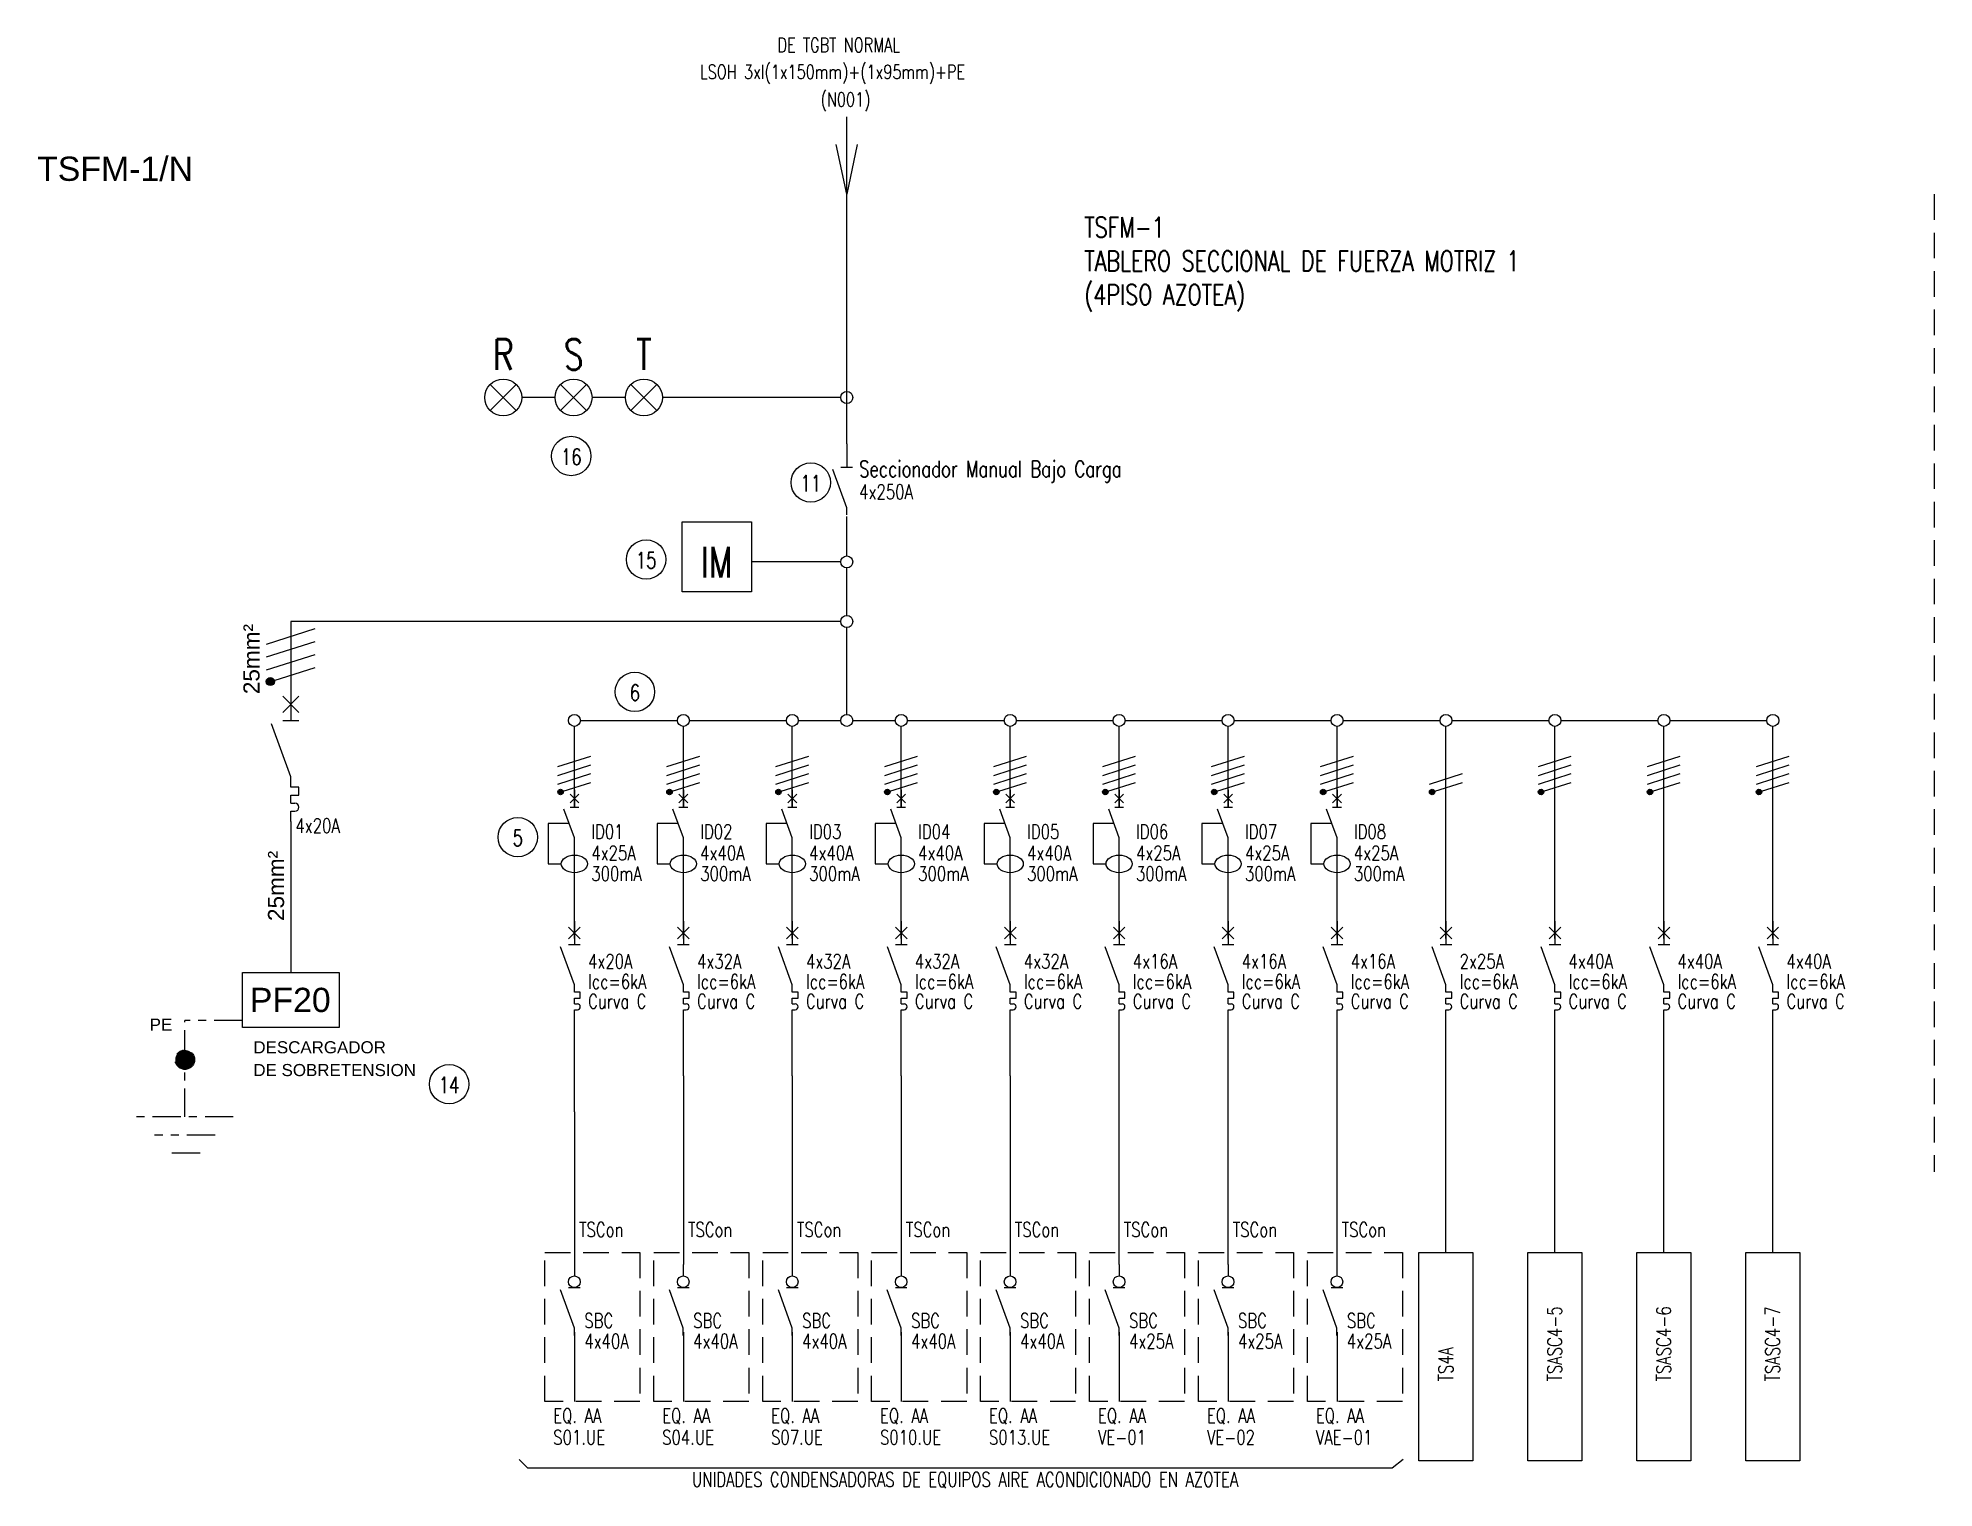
# Model space of a CAD drawing. Extents: x 3578.3 to 3601.8, y 1631.2 to 1649.2.
import ezdxf
from ezdxf.enums import TextEntityAlignment as Align

# ---------------------------------------------------------------- set-up
doc = ezdxf.new("R2010")
doc.units = 0
doc.linetypes.add('OCJ-ESQ UNI-CORREGIDOS IDO.br$0$DASHED', pattern=[19.05, 12.7, -6.35])
doc.linetypes.add('OCJ-ESQ UNI-CORREGIDOS IDO.br$0$EJE_5', pattern=[7.1, 5, -1, 0.1, -1])
for name, color, linetype in [('OCJ-ESQ UNI-CORREGIDOS IDO.br$0$00-IE', 1, 'Continuous'), ('OCJ-ESQ UNI-CORREGIDOS IDO.br$0$00-IE-CABLES', 10, 'Continuous'), ('OCJ-ESQ UNI-CORREGIDOS IDO.br$0$01-ELE-APARATOS', 170, 'Continuous'), ('OCJ-ESQ UNI-CORREGIDOS IDO.br$0$CABLES', 10, 'Continuous'), ('OCJ-ESQ UNI-CORREGIDOS IDO.br$0$ELECTRIC', 4, 'Continuous'), ('OCJ-ESQ UNI-CORREGIDOS IDO.br$0$PAT', 80, 'Continuous'), ('OCJ-ESQ UNI-CORREGIDOS IDO.br$0$TEXTO', 7, 'Continuous'), ('OCJ-ESQ UNI-CORREGIDOS IDO.br$0$Textos', 4, 'Continuous')]:
    doc.layers.add(name, color=color, linetype=linetype)
doc.styles.add('OCJ-ESQ UNI-CORREGIDOS IDO.br$0$ARIAL', font='Arial.ttf', dxfattribs={"height": 0.2})
doc.styles.add('OCJ-ESQ UNI-CORREGIDOS IDO.br$0$COTAS', font='SANSS___.TTF', dxfattribs={"width": 0.7})
doc.styles.add('OCJ-ESQ UNI-CORREGIDOS IDO.br$0$Electricidad', font='ROMANS.SHX', dxfattribs={"width": 0.75, "height": 0.175})

# ---------------------------------------------------------------- blocks, each defined once
blk = doc.blocks.new('OCJ-ESQ UNI-CORREGIDOS IDO.br$0$Unif-Interruptor-Term')
for p, q in [((0, -1.013), (0.045, -1.013)), ((0, -1.103), (0.045, -1.103))]:
    blk.add_line(p, q)
for points in [[(-0.09, 0.177), (0.09, -0.003)], [(-0.09, -0.003), (0.09, 0.177)], [(0, 0.267), (0, -0.093)], [(0, -0.72), (-0.215, -0.128)], [(-0.09, -0.093), (0.09, -0.093)], [(0, -0.833), (0, -0.72)], [(0, -0.923), (0.09, -0.923), (0.09, -0.833), (0, -0.833)], [(0, -1.013), (0, -0.923)], [(0, -1.215), (0, -1.103)]]:
    blk.add_lwpolyline(points)
blk.add_arc((0.045, -1.058), 0.045, 270, 90)
blk = doc.blocks.new('OCJ-ESQ UNI-CORREGIDOS IDO.br$0$Unif-Interruptor-Dif')
for points in [[(-0.068, 0.11), (0.068, -0.025)], [(-0.068, -0.025), (0.068, 0.11)], [(0, 0.177), (0, -0.093)], [(0, -0.565), (-0.162, -0.121)], [(-0.068, -0.093), (0.068, -0.093)], [(-0.081, -0.343), (-0.405, -0.343), (-0.405, -0.97), (-0.202, -0.97)], [(0, -1.308), (0, -0.565)]]:
    blk.add_lwpolyline(points)
blk.add_ellipse((0, -0.97), major_axis=(0.203, 0), ratio=0.670814)
blk = doc.blocks.new('OCJ-ESQ UNI-CORREGIDOS IDO.br$0$ITM')
at = {"layer": 'OCJ-ESQ UNI-CORREGIDOS IDO.br$0$01-ELE-APARATOS'}
for p, q in [((0, 0.225), (0.05, 0.225)), ((0, 0.125), (0.05, 0.125))]:
    blk.add_line(p, q, dxfattribs=at)
for points in [[(0, 1.65), (0, 1.25)], [(-0.1, 1.55), (0.1, 1.35)], [(-0.1, 1.35), (0.1, 1.55)], [(0, 0.55), (-0.239, 1.208)], [(-0.1, 1.25), (0.1, 1.25)], [(0, 0.425), (0, 0.55)], [(0, 0.325), (0.1, 0.325), (0.1, 0.425), (0, 0.425)], [(0, 0.225), (0, 0.325)], [(0, 0), (0, 0.125)]]:
    blk.add_lwpolyline(points, dxfattribs=at)
blk.add_arc((0.05, 0.175), 0.05, 270, 90, dxfattribs=at)
blk = doc.blocks.new('OCJ-ESQ UNI-CORREGIDOS IDO.br$0$SBC')
at = {"layer": 'OCJ-ESQ UNI-CORREGIDOS IDO.br$0$01-ELE-APARATOS'}
for points in [[(3994.316, 1556.345), (3994.316, 1556.201)], [(3994.316, 1555.554), (3994.144, 1556.028)], [(3994.244, 1556.057), (3994.388, 1556.057)], [(3994.316, 1555.464), (3994.316, 1555.554)]]:
    blk.add_lwpolyline(points, dxfattribs=at)
blk.add_circle((3994.316, 1556.129), 0.072, dxfattribs=at)
blk = doc.blocks.new('OCJ-ESQ UNI-CORREGIDOS IDO.br$0$A$C7AFF483F')
for points in [[(0, 0.88), (0, 0.592)], [(0, 0.09), (-0.172, 0.564)], [(-0.072, 0.592), (0.072, 0.592)], [(0, 0), (0, 0.09)]]:
    blk.add_lwpolyline(points)

msp = doc.modelspace()

# ---------------------------------------------------------------- hatches: boundary and pattern name
at = {"layer": 'OCJ-ESQ UNI-CORREGIDOS IDO.br$0$00-IE-CABLES'}
for points in [[(3584.778, 1639.836, 1), (3584.833, 1639.876, 1)], [(3586.128, 1639.836, 1), (3586.183, 1639.876, 1)], [(3587.478, 1639.836, 1), (3587.533, 1639.876, 1)], [(3588.828, 1639.836, 1), (3588.883, 1639.876, 1)], [(3590.178, 1639.836, 1), (3590.233, 1639.876, 1)], [(3591.528, 1639.836, 1), (3591.583, 1639.876, 1)], [(3592.878, 1639.836, 1), (3592.933, 1639.876, 1)], [(3594.228, 1639.836, 1), (3594.283, 1639.876, 1)], [(3595.578, 1639.836, 1), (3595.633, 1639.876, 1)], [(3596.928, 1639.836, 1), (3596.983, 1639.876, 1)], [(3598.278, 1639.836, 1), (3598.333, 1639.876, 1)], [(3599.628, 1639.836, 1), (3599.683, 1639.876, 1)]]:
    msp.add_hatch(color=256, dxfattribs=at).paths.add_polyline_path(points)
at = {"layer": 'OCJ-ESQ UNI-CORREGIDOS IDO.br$0$CABLES'}
msp.add_hatch(color=256, dxfattribs=at).paths.add_polyline_path([(3581.249, 1641.254, 1), (3581.169, 1641.195, 1)])
at = {"layer": 'OCJ-ESQ UNI-CORREGIDOS IDO.br$0$PAT', "linetype": 'OCJ-ESQ UNI-CORREGIDOS IDO.br$0$EJE_5', "ltscale": 0.07}
h = msp.add_hatch(color=256, dxfattribs=at)
h.paths.add_polyline_path([(3580.03, 1636.539), (3580.27, 1636.539, 1)])
h.paths.add_polyline_path([(3580.27, 1636.539), (3580.15, 1636.539), (3580.15, 1636.419, 0.414214)])
h.paths.add_polyline_path([(3580.15, 1636.539), (3580.03, 1636.539, 0.414214), (3580.15, 1636.419)])

# ---------------------------------------------------------------- linework, layer by layer
at = {"layer": 'OCJ-ESQ UNI-CORREGIDOS IDO.br$0$00-IE'}
for p, q in [((3588.278, 1641.968), (3581.463, 1641.968)), ((3581.463, 1641.968), (3581.463, 1641.142)), ((3581.463, 1639.492), (3581.463, 1637.621))]:
    msp.add_line(p, q, dxfattribs=at)
at = {"layer": 'OCJ-ESQ UNI-CORREGIDOS IDO.br$0$00-IE-CABLES'}
for p, q in [((3588.352, 1644.168), (3588.352, 1645.17)), ((3584.737, 1644.743), (3584.323, 1644.743)), ((3585.609, 1644.743), (3585.195, 1644.743)), ((3588.278, 1644.743), (3586.066, 1644.743)), ((3588.352, 1642.78), (3588.352, 1643.27)), ((3588.278, 1642.706), (3587.172, 1642.706)), ((3588.352, 1642.042), (3588.352, 1642.632)), ((3588.352, 1640.817), (3588.352, 1641.894)), ((3584.977, 1639.667), (3584.977, 1640.669)), ((3585.051, 1640.743), (3586.253, 1640.743)), ((3586.327, 1639.667), (3586.327, 1640.669)), ((3586.401, 1640.743), (3587.603, 1640.743)), ((3587.677, 1639.667), (3587.677, 1640.669)), ((3587.751, 1640.743), (3588.278, 1640.743)), ((3587.751, 1640.743), (3588.278, 1640.743)), ((3588.426, 1640.743), (3588.953, 1640.743)), ((3589.027, 1639.667), (3589.027, 1640.669)), ((3589.101, 1640.743), (3590.303, 1640.743)), ((3590.377, 1639.667), (3590.377, 1640.669)), ((3590.451, 1640.743), (3591.653, 1640.743)), ((3591.727, 1639.667), (3591.727, 1640.669)), ((3591.801, 1640.743), (3593.003, 1640.743)), ((3593.077, 1639.667), (3593.077, 1640.669)), ((3593.151, 1640.743), (3594.353, 1640.743)), ((3594.427, 1639.667), (3594.427, 1640.669)), ((3594.501, 1640.743), (3595.703, 1640.743)), ((3595.777, 1638.843), (3595.777, 1640.669)), ((3595.851, 1640.743), (3597.053, 1640.743)), ((3597.127, 1638.041), (3597.127, 1640.669)), ((3597.201, 1640.743), (3598.403, 1640.743)), ((3598.477, 1638.041), (3598.477, 1640.669)), ((3598.551, 1640.743), (3599.753, 1640.743)), ((3599.827, 1638.041), (3599.827, 1640.669)), ((3584.977, 1638.041), (3584.977, 1638.843)), ((3586.327, 1638.041), (3586.327, 1638.843)), ((3587.677, 1638.041), (3587.677, 1638.843)), ((3589.027, 1638.041), (3589.027, 1638.843)), ((3590.377, 1638.041), (3590.377, 1638.843)), ((3591.727, 1638.041), (3591.727, 1638.843)), ((3593.077, 1638.041), (3593.077, 1638.843)), ((3594.427, 1638.041), (3594.427, 1638.843)), ((3595.777, 1638.041), (3595.777, 1638.843)), ((3584.977, 1636.34), (3584.977, 1637.142)), ((3586.327, 1636.34), (3586.327, 1637.142)), ((3587.677, 1636.34), (3587.677, 1637.142)), ((3589.027, 1636.34), (3589.027, 1637.142)), ((3590.377, 1636.34), (3590.377, 1637.142)), ((3591.727, 1634.004), (3591.727, 1637.142)), ((3593.077, 1634.004), (3593.077, 1637.142)), ((3594.427, 1634.004), (3594.427, 1637.142)), ((3595.777, 1634.152), (3595.777, 1637.142)), ((3597.127, 1634.152), (3597.127, 1637.142)), ((3598.477, 1634.152), (3598.477, 1637.142)), ((3599.827, 1634.152), (3599.827, 1637.142)), ((3584.977, 1635.895), (3584.977, 1636.697)), ((3586.327, 1636.34), (3586.327, 1634.004)), ((3587.677, 1636.34), (3587.677, 1634.004)), ((3589.027, 1636.34), (3589.027, 1634.004)), ((3590.377, 1636.34), (3590.377, 1634.004)), ((3584.977, 1635.895), (3584.977, 1634.004)), ((3584.977, 1633.165), (3584.977, 1632.306)), ((3586.327, 1633.165), (3586.327, 1632.306)), ((3587.677, 1633.165), (3587.677, 1632.306)), ((3589.027, 1633.165), (3589.027, 1632.306)), ((3590.377, 1633.165), (3590.377, 1632.306)), ((3591.727, 1633.165), (3591.727, 1632.306)), ((3593.077, 1633.165), (3593.077, 1632.306)), ((3594.427, 1633.165), (3594.427, 1632.306))]:
    msp.add_line(p, q, dxfattribs=at)
for points in [[(3588.352, 1644.743), (3588.352, 1648.221)], [(3588.482, 1647.879), (3588.352, 1647.261), (3588.221, 1647.879)], [(3584.773, 1640.17), (3585.18, 1640.299)], [(3586.123, 1640.17), (3586.53, 1640.299)], [(3587.473, 1640.17), (3587.88, 1640.299)], [(3588.823, 1640.17), (3589.23, 1640.299)], [(3590.173, 1640.17), (3590.58, 1640.299)], [(3591.523, 1640.17), (3591.93, 1640.299)], [(3592.873, 1640.17), (3593.28, 1640.299)], [(3594.223, 1640.17), (3594.63, 1640.299)], [(3596.923, 1640.17), (3597.33, 1640.299)], [(3598.273, 1640.17), (3598.68, 1640.299)], [(3599.623, 1640.17), (3600.03, 1640.299)], [(3584.773, 1640.062), (3585.18, 1640.191)], [(3584.773, 1639.954), (3585.18, 1640.083)], [(3586.123, 1640.062), (3586.53, 1640.191)], [(3586.123, 1639.954), (3586.53, 1640.083)], [(3587.473, 1640.062), (3587.88, 1640.191)], [(3587.473, 1639.954), (3587.88, 1640.083)], [(3588.823, 1640.062), (3589.23, 1640.191)], [(3588.823, 1639.954), (3589.23, 1640.083)], [(3590.173, 1640.062), (3590.58, 1640.191)], [(3590.173, 1639.954), (3590.58, 1640.083)], [(3591.523, 1640.062), (3591.93, 1640.191)], [(3591.523, 1639.954), (3591.93, 1640.083)], [(3592.873, 1640.062), (3593.28, 1640.191)], [(3592.873, 1639.954), (3593.28, 1640.083)], [(3594.223, 1640.062), (3594.63, 1640.191)], [(3594.223, 1639.954), (3594.63, 1640.083)], [(3595.573, 1639.954), (3595.98, 1640.083)], [(3596.923, 1640.062), (3597.33, 1640.191)], [(3596.923, 1639.954), (3597.33, 1640.083)], [(3598.273, 1640.062), (3598.68, 1640.191)], [(3598.273, 1639.954), (3598.68, 1640.083)], [(3599.623, 1640.062), (3600.03, 1640.191)], [(3599.623, 1639.954), (3600.03, 1640.083)], [(3584.837, 1639.866), (3585.18, 1639.975)], [(3586.187, 1639.866), (3586.53, 1639.975)], [(3587.537, 1639.866), (3587.88, 1639.975)], [(3588.887, 1639.866), (3589.23, 1639.975)], [(3590.237, 1639.866), (3590.58, 1639.975)], [(3591.587, 1639.866), (3591.93, 1639.975)], [(3592.937, 1639.866), (3593.28, 1639.975)], [(3594.287, 1639.866), (3594.63, 1639.975)], [(3595.637, 1639.866), (3595.98, 1639.975)], [(3596.987, 1639.866), (3597.33, 1639.975)], [(3598.337, 1639.866), (3598.68, 1639.975)], [(3599.687, 1639.866), (3600.03, 1639.975)]]:
    msp.add_lwpolyline(points, dxfattribs=at)
at = {"layer": 'OCJ-ESQ UNI-CORREGIDOS IDO.br$0$00-IE-CABLES', "color": 3}
msp.add_lwpolyline([(3580.864, 1637.621), (3582.061, 1637.621), (3582.061, 1636.94), (3580.864, 1636.94)], close=True, dxfattribs=at)
at = {"layer": 'OCJ-ESQ UNI-CORREGIDOS IDO.br$0$00-IE-CABLES'}
for centre, radius in [((3588.352, 1644.743), 0.0741), ((3588.352, 1642.706), 0.0741), ((3588.352, 1641.968), 0.0741), ((3584.977, 1640.743), 0.0741), ((3586.327, 1640.743), 0.0741), ((3587.677, 1640.743), 0.0741), ((3588.352, 1640.743), 0.0741), ((3589.027, 1640.743), 0.0741), ((3590.377, 1640.743), 0.0741), ((3591.727, 1640.743), 0.0741), ((3593.077, 1640.743), 0.0741), ((3594.427, 1640.743), 0.0741), ((3595.777, 1640.743), 0.0741), ((3597.127, 1640.743), 0.0741), ((3598.477, 1640.743), 0.0741), ((3599.827, 1640.743), 0.0741), ((3584.805, 1639.856), 0.0338), ((3586.155, 1639.856), 0.0338), ((3587.505, 1639.856), 0.0338), ((3588.855, 1639.856), 0.0338), ((3590.205, 1639.856), 0.0338), ((3591.555, 1639.856), 0.0338), ((3592.905, 1639.856), 0.0338), ((3594.255, 1639.856), 0.0338), ((3595.605, 1639.856), 0.0338), ((3596.955, 1639.856), 0.0338), ((3598.305, 1639.856), 0.0338), ((3599.655, 1639.856), 0.0338)]:
    msp.add_circle(centre, radius, dxfattribs=at)
at = {"layer": 'OCJ-ESQ UNI-CORREGIDOS IDO.br$0$01-ELE-APARATOS'}
for p, q in [((3584.256, 1644.582), (3583.933, 1644.905)), ((3583.933, 1644.582), (3584.256, 1644.905)), ((3585.128, 1644.582), (3584.804, 1644.905)), ((3584.804, 1644.582), (3585.128, 1644.905)), ((3585.999, 1644.582), (3585.676, 1644.905)), ((3585.676, 1644.582), (3585.999, 1644.905))]:
    msp.add_line(p, q, dxfattribs=at)
msp.add_lwpolyline([(3586.311, 1643.203), (3587.172, 1643.203), (3587.172, 1642.334), (3586.311, 1642.334)], close=True, dxfattribs=at)
for centre in [(3584.095, 1644.743), (3584.966, 1644.743), (3585.838, 1644.743)]:
    msp.add_circle(centre, 0.229, dxfattribs=at)
at = {"layer": 'OCJ-ESQ UNI-CORREGIDOS IDO.br$0$CABLES'}
for points in [[(3581.161, 1641.689), (3581.764, 1641.88)], [(3581.161, 1641.529), (3581.764, 1641.72)], [(3581.161, 1641.369), (3581.764, 1641.56)], [(3581.257, 1641.239), (3581.764, 1641.4)]]:
    msp.add_lwpolyline(points, dxfattribs=at)
msp.add_circle((3581.209, 1641.224), 0.05, dxfattribs=at)
at = {"layer": 'OCJ-ESQ UNI-CORREGIDOS IDO.br$0$ELECTRIC'}
for p, q in [((3595.442, 1634.152), (3596.111, 1634.152)), ((3595.442, 1631.569), (3595.442, 1634.152)), ((3596.111, 1634.152), (3596.111, 1631.569)), ((3596.792, 1634.152), (3597.461, 1634.152)), ((3596.792, 1631.569), (3596.792, 1634.152)), ((3597.461, 1634.152), (3597.461, 1631.569)), ((3598.142, 1634.152), (3598.811, 1634.152)), ((3598.142, 1631.569), (3598.142, 1634.152)), ((3598.811, 1634.152), (3598.811, 1631.569)), ((3599.492, 1634.152), (3600.161, 1634.152)), ((3599.492, 1631.569), (3599.492, 1634.152)), ((3600.161, 1634.152), (3600.161, 1631.569)), ((3596.111, 1631.569), (3595.442, 1631.569)), ((3597.461, 1631.569), (3596.792, 1631.569)), ((3598.811, 1631.569), (3598.142, 1631.569)), ((3600.161, 1631.569), (3599.492, 1631.569))]:
    msp.add_line(p, q, dxfattribs=at)
at = {"layer": 'OCJ-ESQ UNI-CORREGIDOS IDO.br$0$ELECTRIC', "linetype": 'OCJ-ESQ UNI-CORREGIDOS IDO.br$0$DASHED', "ltscale": 0.025}
msp.add_lwpolyline([(3601.825, 1647.261), (3601.825, 1635.151)], dxfattribs=at)
for points in [[(3584.61, 1634.152), (3585.788, 1634.152), (3585.788, 1632.306), (3584.61, 1632.306)], [(3585.96, 1634.152), (3587.138, 1634.152), (3587.138, 1632.306), (3585.96, 1632.306)], [(3587.31, 1634.152), (3588.488, 1634.152), (3588.488, 1632.306), (3587.31, 1632.306)], [(3588.66, 1634.152), (3589.838, 1634.152), (3589.838, 1632.306), (3588.66, 1632.306)], [(3590.01, 1634.152), (3591.188, 1634.152), (3591.188, 1632.306), (3590.01, 1632.306)], [(3591.36, 1634.152), (3592.538, 1634.152), (3592.538, 1632.306), (3591.36, 1632.306)], [(3592.71, 1634.152), (3593.888, 1634.152), (3593.888, 1632.306), (3592.71, 1632.306)], [(3594.06, 1634.152), (3595.238, 1634.152), (3595.238, 1632.306), (3594.06, 1632.306)]]:
    msp.add_lwpolyline(points, close=True, dxfattribs=at)
at = {"layer": 'OCJ-ESQ UNI-CORREGIDOS IDO.br$0$PAT', "linetype": 'OCJ-ESQ UNI-CORREGIDOS IDO.br$0$EJE_5', "ltscale": 0.07}
for p, q in [((3580.864, 1637.026), (3580.15, 1637.026)), ((3580.15, 1636.556), (3580.15, 1637.026)), ((3580.15, 1635.831), (3580.15, 1636.539)), ((3580.75, 1635.831), (3579.55, 1635.831)), ((3580.525, 1635.606), (3579.775, 1635.606)), ((3580.338, 1635.381), (3579.963, 1635.381))]:
    msp.add_line(p, q, dxfattribs=at)
msp.add_circle((3580.15, 1636.539), 0.12, dxfattribs=at)
msp.add_circle((3580.15, 1636.539), 0.12, dxfattribs=at)
at = {"layer": 'OCJ-ESQ UNI-CORREGIDOS IDO.br$0$TEXTO'}
msp.add_lwpolyline([(3595.246, 1631.586), (3595.109, 1631.48), (3584.398, 1631.48), (3584.292, 1631.586)], dxfattribs=at)
for centre in [(3584.938, 1644.018), (3587.905, 1643.69), (3585.865, 1642.736), (3585.726, 1641.096), (3584.275, 1639.296), (3583.424, 1636.236)]:
    msp.add_circle(centre, 0.244, dxfattribs=at)

# ---------------------------------------------------------------- block references
for p in [(-409.34, 77.659), (-407.99, 77.659), (-406.64, 77.659), (-405.29, 77.659), (-403.94, 77.659), (-402.59, 77.659), (-401.24, 77.659), (-399.89, 77.659)]:
    msp.add_blockref('OCJ-ESQ UNI-CORREGIDOS IDO.br$0$SBC', p)
at = {"layer": 'OCJ-ESQ UNI-CORREGIDOS IDO.br$0$01-ELE-APARATOS'}
for name, p in [('OCJ-ESQ UNI-CORREGIDOS IDO.br$0$A$C7AFF483F', (3588.352, 1643.288)), ('OCJ-ESQ UNI-CORREGIDOS IDO.br$0$ITM', (3581.463, 1639.492))]:
    msp.add_blockref(name, p, dxfattribs=at)
at = {"layer": 'OCJ-ESQ UNI-CORREGIDOS IDO.br$0$01-ELE-APARATOS', "xscale": 0.7999999999999546, "yscale": 0.7999999999999546, "zscale": 0.7999999999999546}
for name, p in [('OCJ-ESQ UNI-CORREGIDOS IDO.br$0$Unif-Interruptor-Dif', (3584.977, 1639.741)), ('OCJ-ESQ UNI-CORREGIDOS IDO.br$0$Unif-Interruptor-Dif', (3586.327, 1639.741)), ('OCJ-ESQ UNI-CORREGIDOS IDO.br$0$Unif-Interruptor-Dif', (3587.677, 1639.741)), ('OCJ-ESQ UNI-CORREGIDOS IDO.br$0$Unif-Interruptor-Dif', (3589.027, 1639.741)), ('OCJ-ESQ UNI-CORREGIDOS IDO.br$0$Unif-Interruptor-Dif', (3590.377, 1639.741)), ('OCJ-ESQ UNI-CORREGIDOS IDO.br$0$Unif-Interruptor-Dif', (3591.727, 1639.741)), ('OCJ-ESQ UNI-CORREGIDOS IDO.br$0$Unif-Interruptor-Dif', (3593.077, 1639.741)), ('OCJ-ESQ UNI-CORREGIDOS IDO.br$0$Unif-Interruptor-Dif', (3594.427, 1639.741)), ('OCJ-ESQ UNI-CORREGIDOS IDO.br$0$Unif-Interruptor-Term', (3584.977, 1638.041)), ('OCJ-ESQ UNI-CORREGIDOS IDO.br$0$Unif-Interruptor-Term', (3586.327, 1638.041)), ('OCJ-ESQ UNI-CORREGIDOS IDO.br$0$Unif-Interruptor-Term', (3587.677, 1638.041)), ('OCJ-ESQ UNI-CORREGIDOS IDO.br$0$Unif-Interruptor-Term', (3589.027, 1638.041)), ('OCJ-ESQ UNI-CORREGIDOS IDO.br$0$Unif-Interruptor-Term', (3590.377, 1638.041)), ('OCJ-ESQ UNI-CORREGIDOS IDO.br$0$Unif-Interruptor-Term', (3591.727, 1638.041)), ('OCJ-ESQ UNI-CORREGIDOS IDO.br$0$Unif-Interruptor-Term', (3593.077, 1638.041)), ('OCJ-ESQ UNI-CORREGIDOS IDO.br$0$Unif-Interruptor-Term', (3594.427, 1638.041)), ('OCJ-ESQ UNI-CORREGIDOS IDO.br$0$Unif-Interruptor-Term', (3595.777, 1638.041)), ('OCJ-ESQ UNI-CORREGIDOS IDO.br$0$Unif-Interruptor-Term', (3597.127, 1638.041)), ('OCJ-ESQ UNI-CORREGIDOS IDO.br$0$Unif-Interruptor-Term', (3598.477, 1638.041)), ('OCJ-ESQ UNI-CORREGIDOS IDO.br$0$Unif-Interruptor-Term', (3599.827, 1638.041))]:
    msp.add_blockref(name, p, dxfattribs=at)

# ---------------------------------------------------------------- texts
at = {"layer": 'OCJ-ESQ UNI-CORREGIDOS IDO.br$0$01-ELE-APARATOS', "style": 'OCJ-ESQ UNI-CORREGIDOS IDO.br$0$Electricidad', "width": 0.75}
msp.add_text('IM', height=0.38, dxfattribs=at).set_placement((3586.741, 1642.514), align=Align.CENTER)
at = {"layer": 'OCJ-ESQ UNI-CORREGIDOS IDO.br$0$TEXTO', "style": 'OCJ-ESQ UNI-CORREGIDOS IDO.br$0$Electricidad', "width": 0.75}
for s, height, p in [('DE TGBT NORMAL', 0.175, (3588.252, 1649.023)), ('LSOH 3xI(1x150mm)+(1x95mm)+PE', 0.175, (3588.175, 1648.689)), ('(N001)', 0.175, (3588.336, 1648.348)), ('R', 0.38, (3584.096, 1645.087)), ('S', 0.38, (3584.968, 1645.087)), ('T', 0.38, (3585.839, 1645.087)), ('16', 0.2, (3584.938, 1643.908)), ('11', 0.2, (3587.905, 1643.58)), ('15', 0.2, (3585.865, 1642.626)), ('14', 0.2, (3583.424, 1636.126)), ('UNIDADES CONDENSADORAS DE EQUIPOS AIRE ACONDICIONADO EN AZOTEA ', 0.18, (3589.864, 1631.249))]:
    msp.add_text(s, height=height, dxfattribs=at).set_placement(p, align=Align.CENTER)
at = {"layer": 'OCJ-ESQ UNI-CORREGIDOS IDO.br$0$TEXTO', "style": 'OCJ-ESQ UNI-CORREGIDOS IDO.br$0$ARIAL'}
for s, height, p in [('TSFM-1/N', 0.3, (3578.319, 1647.427)), ('PE', 0.15, (3579.714, 1636.899)), ('DESCARGADOR ', 0.15, (3580.999, 1636.618)), ('DE SOBRETENSION', 0.15, (3580.999, 1636.336))]:
    msp.add_text(s, height=height, dxfattribs=at).set_placement(p)
at = {"layer": 'OCJ-ESQ UNI-CORREGIDOS IDO.br$0$TEXTO', "style": 'OCJ-ESQ UNI-CORREGIDOS IDO.br$0$Electricidad', "width": 0.75}
for s, height, p in [('TSFM-1', 0.25, (3591.295, 1646.725)), ('TABLERO SECCIONAL DE FUERZA MOTRIZ 1', 0.25, (3591.295, 1646.31)), ('(4PISO AZOTEA)', 0.25, (3591.295, 1645.892)), ('Seccionador Manual Bajo Carga', 0.2, (3588.505, 1643.758)), ('4x250A', 0.18, (3588.506, 1643.484)), ('6', 0.2, (3585.662, 1640.986)), ('4x20A', 0.18, (3581.52, 1639.348)), ('5', 0.2, (3584.211, 1639.186)), ('ID01', 0.18, (3585.186, 1639.275)), ('ID02', 0.18, (3586.536, 1639.275)), ('ID03', 0.18, (3587.886, 1639.275)), ('ID04', 0.18, (3589.236, 1639.275)), ('ID05', 0.18, (3590.586, 1639.275)), ('ID06', 0.18, (3591.936, 1639.275)), ('ID07', 0.18, (3593.286, 1639.275)), ('ID08', 0.18, (3594.636, 1639.275)), ('4x25A', 0.18, (3585.186, 1639.01)), ('4x40A', 0.18, (3586.536, 1639.01)), ('4x40A', 0.18, (3587.886, 1639.01)), ('4x40A', 0.18, (3589.236, 1639.01)), ('4x40A', 0.18, (3590.586, 1639.01)), ('4x25A', 0.18, (3591.936, 1639.01)), ('4x25A', 0.18, (3593.286, 1639.01)), ('4x25A', 0.18, (3594.636, 1639.01)), ('300mA', 0.18, (3585.186, 1638.754)), ('300mA', 0.18, (3586.536, 1638.754)), ('300mA', 0.18, (3587.886, 1638.754)), ('300mA', 0.18, (3589.236, 1638.754)), ('300mA', 0.18, (3590.586, 1638.754)), ('300mA', 0.18, (3591.936, 1638.754)), ('300mA', 0.18, (3593.286, 1638.754)), ('300mA', 0.18, (3594.636, 1638.754)), ('4x20A', 0.18, (3585.146, 1637.668)), ('4x32A', 0.18, (3586.496, 1637.668)), ('4x32A', 0.18, (3587.846, 1637.668)), ('4x32A', 0.18, (3589.196, 1637.668)), ('4x32A', 0.18, (3590.546, 1637.668)), ('4x16A', 0.18, (3591.896, 1637.668)), ('4x16A', 0.18, (3593.246, 1637.668)), ('4x16A', 0.18, (3594.596, 1637.668)), ('2x25A', 0.18, (3595.946, 1637.668)), ('4x40A', 0.18, (3597.296, 1637.668)), ('4x40A', 0.18, (3598.646, 1637.668)), ('4x40A', 0.18, (3599.996, 1637.668)), ('Icc=6kA', 0.18, (3585.146, 1637.417)), ('Icc=6kA', 0.18, (3586.496, 1637.417)), ('Icc=6kA', 0.18, (3587.846, 1637.417)), ('Icc=6kA', 0.18, (3589.196, 1637.417)), ('Icc=6kA', 0.18, (3590.546, 1637.417)), ('Icc=6kA', 0.18, (3591.896, 1637.417)), ('Icc=6kA', 0.18, (3593.246, 1637.417)), ('Icc=6kA', 0.18, (3594.596, 1637.417)), ('Icc=6kA', 0.18, (3595.946, 1637.417)), ('Icc=6kA', 0.18, (3597.296, 1637.417)), ('Icc=6kA', 0.18, (3598.646, 1637.417)), ('Icc=6kA', 0.18, (3599.996, 1637.417)), ('Curva C', 0.18, (3585.146, 1637.172)), ('Curva C', 0.18, (3586.496, 1637.172)), ('Curva C', 0.18, (3587.846, 1637.172)), ('Curva C', 0.18, (3589.196, 1637.172)), ('Curva C', 0.18, (3590.546, 1637.172)), ('Curva C', 0.18, (3591.896, 1637.172)), ('Curva C', 0.18, (3593.246, 1637.172)), ('Curva C', 0.18, (3594.596, 1637.172)), ('Curva C', 0.18, (3595.946, 1637.172)), ('Curva C', 0.18, (3597.296, 1637.172)), ('Curva C', 0.18, (3598.646, 1637.172)), ('Curva C', 0.18, (3599.996, 1637.172)), ('TSCon', 0.18, (3585.034, 1634.345)), ('TSCon', 0.18, (3586.384, 1634.345)), ('TSCon', 0.18, (3587.734, 1634.345)), ('TSCon', 0.18, (3589.084, 1634.345)), ('TSCon', 0.18, (3590.434, 1634.345)), ('TSCon', 0.18, (3591.784, 1634.345)), ('TSCon', 0.18, (3593.134, 1634.345)), ('TSCon', 0.18, (3594.484, 1634.345)), ('SBC', 0.18, (3585.099, 1633.217)), ('SBC', 0.18, (3586.449, 1633.217)), ('SBC', 0.18, (3587.799, 1633.217)), ('SBC', 0.18, (3589.149, 1633.217)), ('SBC', 0.18, (3590.499, 1633.217)), ('SBC', 0.18, (3591.849, 1633.217)), ('SBC', 0.18, (3593.199, 1633.217)), ('SBC', 0.18, (3594.549, 1633.217)), ('4x40A', 0.18, (3585.099, 1632.962)), ('4x40A', 0.18, (3586.449, 1632.962)), ('4x40A', 0.18, (3587.799, 1632.962)), ('4x40A', 0.18, (3589.149, 1632.962)), ('4x40A', 0.18, (3590.499, 1632.962)), ('4x25A', 0.18, (3591.849, 1632.962)), ('4x25A', 0.18, (3593.199, 1632.962)), ('4x25A', 0.18, (3594.549, 1632.962)), ('EQ. AA', 0.18, (3584.714, 1632.04)), ('EQ. AA', 0.18, (3586.064, 1632.04)), ('EQ. AA', 0.18, (3587.414, 1632.04)), ('EQ. AA', 0.18, (3588.764, 1632.04)), ('EQ. AA', 0.18, (3590.114, 1632.04)), ('EQ. AA', 0.18, (3591.464, 1632.04)), ('EQ. AA', 0.18, (3592.814, 1632.04)), ('EQ. AA', 0.18, (3594.164, 1632.04)), ('S01.UE', 0.18, (3584.714, 1631.771)), ('S04.UE', 0.18, (3586.064, 1631.771)), ('S07.UE', 0.18, (3587.414, 1631.771)), ('S010.UE', 0.18, (3588.764, 1631.771)), ('S013.UE', 0.18, (3590.114, 1631.771)), ('VE-01', 0.18, (3591.464, 1631.771)), ('VE-02', 0.18, (3592.814, 1631.771)), ('VAE-01', 0.18, (3594.164, 1631.771))]:
    msp.add_text(s, height=height, dxfattribs=at).set_placement(p)
at = {"layer": 'OCJ-ESQ UNI-CORREGIDOS IDO.br$0$TEXTO', "style": 'OCJ-ESQ UNI-CORREGIDOS IDO.br$0$ARIAL'}
for p in [(3581.075, 1641.502), (3581.379, 1638.692)]:
    msp.add_text('25mm²', height=0.2, rotation=90, dxfattribs=at).set_placement(p, align=Align.CENTER)
at = {"layer": 'OCJ-ESQ UNI-CORREGIDOS IDO.br$0$TEXTO', "style": 'OCJ-ESQ UNI-CORREGIDOS IDO.br$0$Electricidad', "width": 0.75}
for s, p in [('TSASC4-5', (3597.214, 1632.553)), ('TSASC4-6', (3598.564, 1632.553)), ('TSASC4-7', (3599.914, 1632.553)), ('TS4A', (3595.864, 1632.553))]:
    msp.add_text(s, height=0.18, rotation=90, dxfattribs=at).set_placement(p)
at = {"layer": 'OCJ-ESQ UNI-CORREGIDOS IDO.br$0$Textos', "style": 'OCJ-ESQ UNI-CORREGIDOS IDO.br$0$COTAS'}
msp.add_text('PF20', height=0.3, dxfattribs=at).set_placement((3580.955, 1637.13))

doc.saveas('drawing.dxf')
